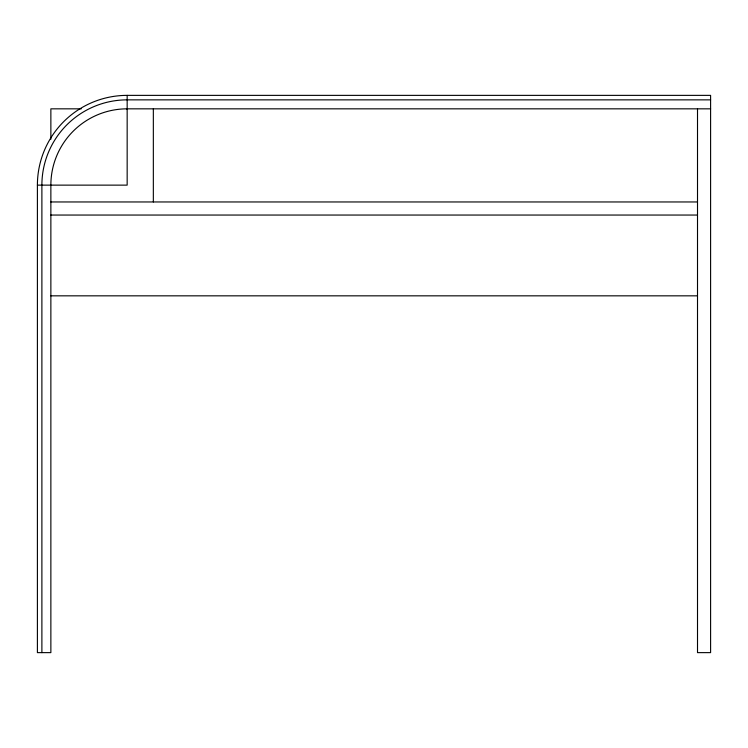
<?xml version="1.0" encoding="UTF-8"?>
<svg xmlns="http://www.w3.org/2000/svg" width="748" height="748" viewBox="0 0 748 748"><rect width="100%" height="100%" fill="white"/><g stroke="black" fill="none" stroke-linecap="round" stroke-linejoin="round"><path stroke-width="1.12" d="M127.16 108.834A76.296 76.296 0 0 0 50.864 185.13L50.864 652.63L37.4 652.63L37.4 185.13A89.76 89.76 0 0 1 127.16 95.37L710.6 95.37L710.6 652.63L697.51 652.63L697.51 108.834M710.6 99.858L127.16 99.858A85.272 85.272 0 0 0 41.888 185.13L41.888 652.63M81.214 108.834L50.864 108.834L50.864 139.222M126.552 108.834L710.6 108.834M37.4 185.13L127.16 185.13L127.16 95.37M50.864 201.96L697.51 201.96M50.864 215.05L697.51 215.05M50.864 295.834L697.51 295.834M153.34 108.834L153.34 201.96"/></g></svg>
